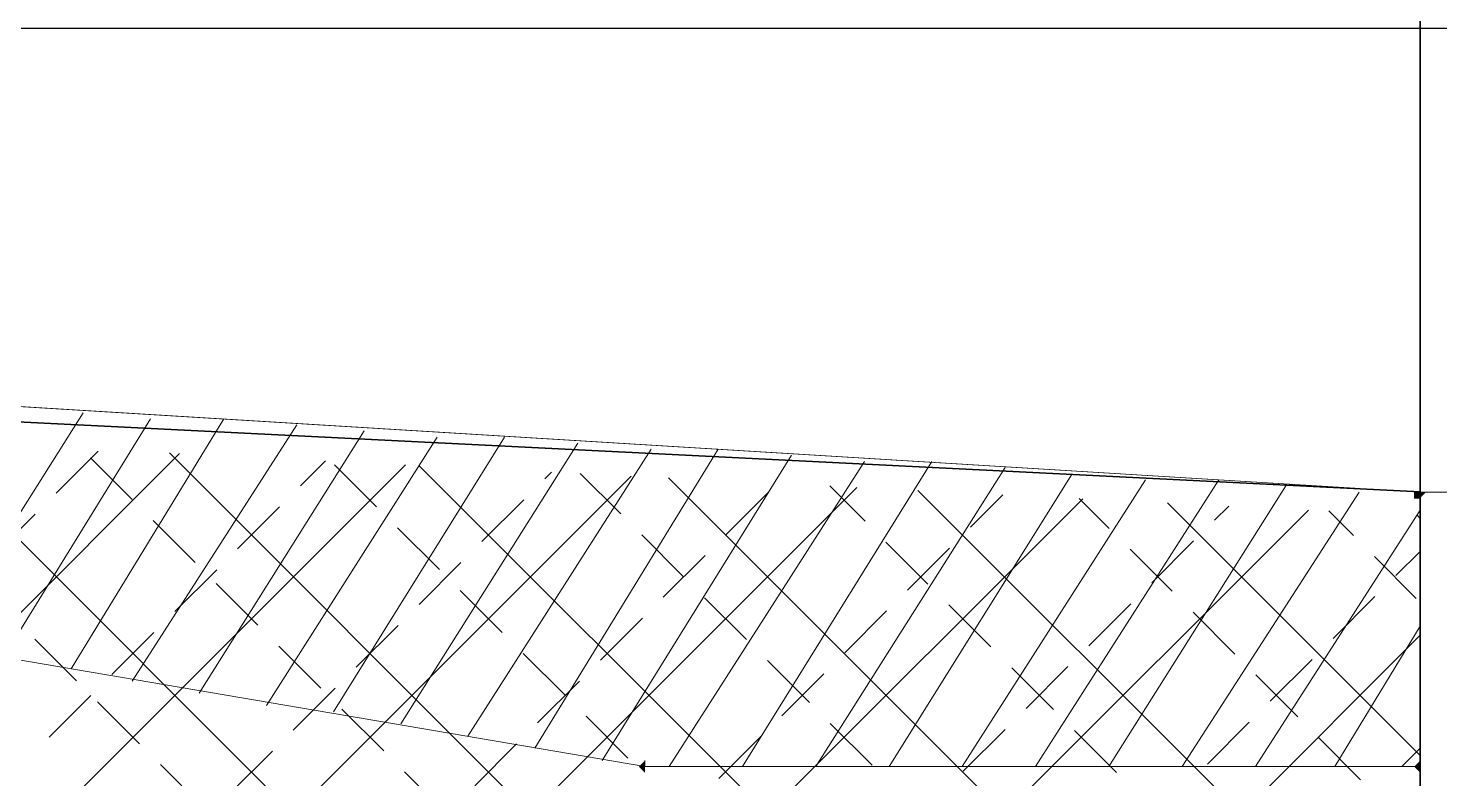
# Model space of a CAD drawing. Header units: inches. Extents: x 23291 to 181956, y 9161 to 51408.
# Drawn here: x 37487.2 to 37654.6, y 27455.2 to 27544.3 of the extents above; entities that cross this region are included whole.
import ezdxf

# ---------------------------------------------------------------- set-up
doc = ezdxf.new("R2010")
doc.units = ezdxf.units.IN
doc.header["$MEASUREMENT"] = 0
doc.linetypes.add('CENTER', pattern=[2, 1.25, -0.25, 0.25, -0.25])
for name, color, linetype in [('PDF10_Geometry', 7, 'Continuous'), ('PDF10_Solid Fills', 7, 'Continuous'), ('PRO HATCH', 12, 'Continuous'), ('PRO HUB', 12, 'Continuous')]:
    doc.layers.add(name, color=color, linetype=linetype)

# ---------------------------------------------------------------- blocks, each defined once
blk = doc.blocks.new('mm')
at = {"layer": 'PRO HATCH', "color": 9, "linetype": 'Continuous'}
for p, q in [((216.98023, -14.13544), (217.08907, -14.0266)), ((217.00713, -14.13409), (217.11462, -14.0266)), ((217.03402, -14.13275), (217.14017, -14.0266)), ((217.06091, -14.1314), (217.14195, -14.05037)), ((217.08781, -14.13006), (217.14195, -14.07592)), ((217.00616, -14.10048), (217.01067, -14.09596)), ((217.03248, -14.0997), (217.037, -14.09519)), ((217.13101, -14.10338), (217.13552, -14.09886)), ((217.07836, -14.10493), (217.08287, -14.10041)), ((217.10468, -14.10415), (217.1092, -14.09964)), ((217.02571, -14.10648), (217.03022, -14.10196)), ((217.05203, -14.1057), (217.05655, -14.10119)), ((217.1147, -14.12871), (217.14195, -14.10147)), ((216.99938, -14.10725), (217.0039, -14.10274)), ((217.09791, -14.11093), (217.10242, -14.10641)), ((217.12423, -14.11015), (217.12875, -14.10564)), ((217.04526, -14.11248), (217.04977, -14.10796)), ((217.07158, -14.1117), (217.0761, -14.10719)), ((216.99261, -14.11403), (216.99712, -14.10951)), ((217.01893, -14.11325), (217.02345, -14.10874)), ((217.11746, -14.11693), (217.12197, -14.11241)), ((217.06481, -14.11848), (217.06932, -14.11396)), ((217.09113, -14.1177), (217.09565, -14.11319)), ((217.01216, -14.12003), (217.01667, -14.11551)), ((217.03848, -14.11925), (217.043, -14.11474)), ((217.13701, -14.12293), (217.14152, -14.11841)), ((217.08436, -14.12448), (217.08887, -14.11996)), ((217.11068, -14.1237), (217.1152, -14.11919)), ((217.03171, -14.12603), (217.03622, -14.12151)), ((217.05803, -14.12525), (217.06255, -14.12074)), ((217.00538, -14.1268), (217.0099, -14.12229)), ((217.10519, -14.12919), (217.10842, -14.12596)), ((217.13209, -14.12784), (217.13475, -14.12519)), ((217.05141, -14.13188), (217.05577, -14.12751)), ((217.0783, -14.13053), (217.0821, -14.12674)), ((217.1416, -14.12737), (217.14195, -14.12702)), ((216.99861, -14.13358), (217.00312, -14.12906)), ((217.02493, -14.1328), (217.02945, -14.12829)), ((216.99493, -14.23003), (216.99945, -14.22551)), ((216.92457, -14.30943), (217.00823, -14.22576)), ((216.92635, -14.3332), (217.03257, -14.22698)), ((217.02126, -14.22926), (217.02396, -14.22655)), ((216.9519, -14.3332), (217.0569, -14.2282)), ((217.04758, -14.22848), (217.0483, -14.22777)), ((216.97745, -14.3332), (217.08123, -14.22941)), ((217.06713, -14.23448), (217.07165, -14.22996)), ((217.003, -14.3332), (217.10557, -14.23063)), ((217.01448, -14.23603), (217.019, -14.23151)), ((217.04081, -14.23526), (217.04532, -14.23074)), ((217.09346, -14.23371), (217.09696, -14.2302)), ((217.11978, -14.23293), (217.1213, -14.23142)), ((216.98816, -14.23681), (216.99267, -14.23229)), ((217.02855, -14.3332), (217.1299, -14.23185)), ((217.08668, -14.24048), (217.0912, -14.23596)), ((217.11301, -14.23971), (217.11752, -14.23519)), ((217.03403, -14.24203), (217.03855, -14.23751)), ((217.06036, -14.24126), (217.06487, -14.23674)), ((217.13933, -14.23893), (217.14195, -14.23632)), ((217.00771, -14.24281), (217.01222, -14.23829)), ((217.10623, -14.24648), (217.11075, -14.24196)), ((217.13256, -14.24571), (217.13707, -14.24119)), ((217.05358, -14.24803), (217.0581, -14.24351)), ((217.07991, -14.24726), (217.08442, -14.24274)), ((217.00093, -14.24958), (217.00545, -14.24506)), ((217.02726, -14.24881), (217.03177, -14.24429)), ((217.0541, -14.3332), (217.14195, -14.24535)), ((217.12578, -14.25248), (217.1303, -14.24796)), ((217.07313, -14.25403), (217.07765, -14.24951)), ((217.09946, -14.25326), (217.10397, -14.24874)), ((217.02048, -14.25558), (217.025, -14.25106)), ((217.04681, -14.25481), (217.05132, -14.25029)), ((216.99416, -14.25636), (216.99867, -14.25184)), ((217.09268, -14.26003), (217.0972, -14.25551)), ((217.11901, -14.25926), (217.12352, -14.25474)), ((217.04003, -14.26158), (217.04455, -14.25706)), ((217.06636, -14.26081), (217.07087, -14.25629)), ((217.01371, -14.26236), (217.01822, -14.25784))]:
    blk.add_line(p, q, dxfattribs=at)
at = {"layer": 'PRO HUB', "color": 2, "linetype": 'Continuous'}
for p, q in [((217.14195, -14.12735), (217.14195, -14.0266)), ((217.14195, -14.12735), (217.14195, -14.23245)), ((216.92457, -14.14077), (217.14195, -14.1299)), ((217.14195, -14.2299), (216.92457, -14.21903)), ((217.14195, -14.3332), (217.14195, -14.23245))]:
    blk.add_line(p, q, dxfattribs=at)
at = {"layer": 'PRO HUB', "color": 3, "linetype": 'CENTER'}
blk.add_line((216.90924, -14.1799), (217.15727, -14.1799), dxfattribs=at)

msp = doc.modelspace()

# ---------------------------------------------------------------- linework, layer by layer
msp.add_open_spline([(34750.61, 29952.44), (35946.93, 29444.2), (37677.79, 28674.49), (40065.54, 27740.85), (41120.63, 27390.38)], degree=3, knots=[0, 0, 0, 0, 3.550687, 6.365653, 6.365653, 6.365653, 6.365653])
msp.add_open_spline([(34750.61, 29952.44), (35946.93, 29444.2), (37677.79, 28674.49), (40065.54, 27740.85), (41120.63, 27390.38)], degree=3, knots=[0, 0, 0, 0, 3.550687, 6.365653, 6.365653, 6.365653, 6.365653])
at = {"layer": 'PDF10_Geometry', "lineweight": 9}
for points in [[(37652.29, 27456.67), (37652.29, 27631.84)], [(37462.64, 27508.79), (37462.64, 27500.82), (37652.29, 27489.24), (41120.63, 27489.44)], [(37476.4, 27471.15), (37493.77, 27498.65)], [(37484.36, 27469.7), (37501.73, 27497.93)], [(37492.32, 27468.25), (37510.42, 27497.93)], [(37499.56, 27466.8), (37519.1, 27497.21)], [(37507.52, 27465.36), (37527.07, 27496.48)], [(37515.48, 27463.91), (37535.75, 27495.76)], [(37523.45, 27463.18), (37543.71, 27495.76)], [(37531.41, 27461.74), (37552.4, 27495.03)], [(37539.37, 27460.29), (37561.09, 27494.31)], [(37547.33, 27458.84), (37569.05, 27494.31)], [(37555.3, 27457.39), (37577.74, 27493.59)], [(37563.26, 27456.67), (37586.42, 27492.86)], [(37571.94, 27456.67), (37594.38, 27492.86)], [(37580.63, 27456.67), (37603.07, 27492.14)], [(37589.32, 27456.67), (37611.03, 27491.41)], [(37598, 27456.67), (37619.72, 27490.69)], [(37606.69, 27456.67), (37628.4, 27490.69)], [(37615.37, 27456.67), (37636.37, 27489.97)], [(37624.06, 27456.67), (37645.05, 27489.24)], [(37632.75, 27456.67), (37652.29, 27487.07)], [(37642.16, 27456.67), (37652.29, 27473.32)], [(37650.12, 27456.67), (37652.29, 27458.84)]]:
    msp.add_lwpolyline(points, dxfattribs=at)
at = {"layer": 'PDF10_Geometry', "lineweight": 5}
msp.add_lwpolyline([(37462.64, 27474.77), (37462.64, 27473.32), (37560.36, 27456.67), (37652.29, 27456.67), (37652.29, 27489.24), (37462.64, 27500.82), (37462.64, 27481.28), (37474.23, 27481.28), (37474.23, 27474.77)], close=True, dxfattribs=at)
at = {"layer": 'PDF10_Geometry', "lineweight": 0}
msp.add_lwpolyline([(37652.29, 27489.24), (37652.29, 27489.24), (37652.29, 27489.24)], close=True, dxfattribs=at)
for points in [[(37652.29, 27488.52), (37651.57, 27488.52), (37652.29, 27488.52)], [(37560.36, 27456.67), (37560.36, 27457.39), (37560.36, 27456.67)], [(37652.29, 27456.67), (37652.29, 27457.39), (37652.29, 27456.67)]]:
    msp.add_lwpolyline(points, dxfattribs=at)
at = {"layer": 'PDF10_Solid Fills', "transparency": 33554559}
for points in [[(37652.29, 27489.24), (37651.57, 27489.24), (37651.57, 27489.24)], [(37653.01, 27489.24), (37653.01, 27489.24), (37651.57, 27489.24)], [(37653.01, 27489.24), (37651.57, 27489.24), (37652.29, 27489.24)], [(37653.01, 27489.24), (37651.57, 27489.24), (37652.29, 27488.52)], [(37651.57, 27489.24), (37652.29, 27488.52), (37651.57, 27488.52)], [(37651.57, 27488.52), (37652.29, 27488.52), (37652.29, 27488.52)], [(37560.36, 27457.39), (37560.36, 27456.67), (37559.64, 27456.67)], [(37652.29, 27457.39), (37652.29, 27456.67), (37651.57, 27456.67)], [(37561.09, 27456.67), (37561.09, 27456.67), (37559.64, 27456.67)], [(37561.09, 27456.67), (37559.64, 27456.67), (37560.36, 27456.67)], [(37559.64, 27456.67), (37560.36, 27456.67), (37560.36, 27456.67)], [(37559.64, 27456.67), (37561.09, 27456.67), (37560.36, 27456.67)], [(37560.36, 27455.95), (37560.36, 27455.95), (37559.64, 27456.67)], [(37560.36, 27455.95), (37559.64, 27456.67), (37560.36, 27456.67)], [(37653.01, 27456.67), (37653.01, 27456.67), (37651.57, 27456.67)], [(37653.01, 27456.67), (37651.57, 27456.67), (37652.29, 27456.67)], [(37651.57, 27456.67), (37652.29, 27456.67), (37652.29, 27456.67)], [(37651.57, 27456.67), (37653.01, 27456.67), (37652.29, 27456.67)], [(37652.29, 27455.95), (37652.29, 27455.95), (37651.57, 27456.67)], [(37652.29, 27455.95), (37651.57, 27456.67), (37652.29, 27456.67)]]:
    msp.add_solid(points, dxfattribs=at)

# ---------------------------------------------------------------- block references
at = {"xscale": 1100, "yscale": 1100, "zscale": 1100}
msp.add_blockref('mm', (-201203.85, 43142.14), dxfattribs=at)
at = {"xscale": -1100, "yscale": 1100, "zscale": 1100, "rotation": 180}
msp.add_blockref('mm', (-201203.85, 11946.37), dxfattribs=at)

doc.saveas('drawing.dxf')
